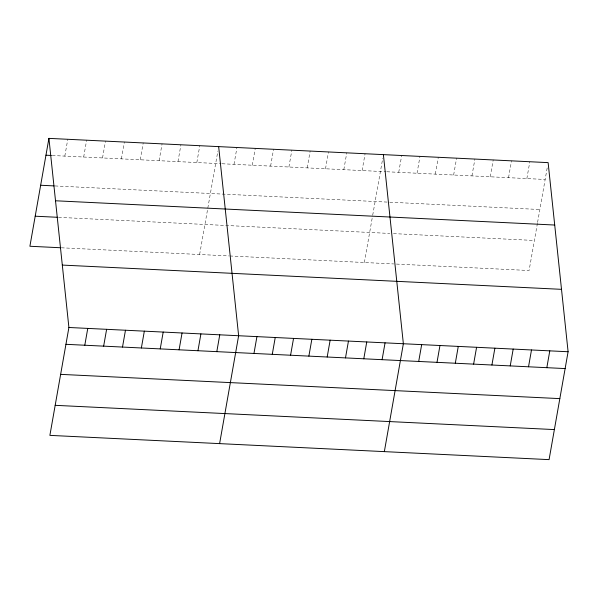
<?xml version="1.0" encoding="UTF-8"?>
<svg xmlns="http://www.w3.org/2000/svg" width="598" height="598" viewBox="0 0 598 598"><rect width="100%" height="100%" fill="white"/><g stroke="black" fill="none" stroke-linecap="round" stroke-linejoin="round"><path stroke-width="0.45" stroke-dasharray="2.99 2.24" d="M64.816 156.115L67.783 139.282M83.675 157.035L86.643 140.201M102.535 157.947L105.502 141.121M121.394 158.866L124.362 142.032M140.246 159.778L143.214 142.952M159.105 160.698L162.073 143.864M177.965 161.617L180.932 144.783M196.824 162.529L199.792 145.695M199.627 254.509L217.874 151.047M233.99 164.338L236.958 147.504M252.289 165.227L255.256 148.394M270.595 166.117L273.563 149.283M288.901 167.006L291.869 150.173M307.2 167.896L310.168 151.062M325.506 168.786L328.474 151.952M343.813 169.675L346.78 152.841M362.111 170.565L365.079 153.731M364.361 262.515L372.539 216.125M372.696 215.258L382.765 158.164M398.724 172.344L401.692 155.51M417.023 173.233L419.99 156.399M435.329 174.123L438.297 157.289M453.635 175.012L456.603 158.178M471.934 175.902L474.909 159.068M490.24 176.791L493.208 159.958M508.547 177.681L511.514 160.847M526.853 178.57L529.821 161.737M537.43 223.263L529.095 270.513L394.56 263.98M537.58 222.404L547.185 167.941M52.243 155.502L221.178 163.717M222.09 163.755L385.912 171.716M386.824 171.761L545.152 179.46M55.023 185.948L388.85 202.169M389.761 202.214L539.852 209.509M58.544 217.343L389.791 233.437M393.454 233.616L534.395 240.463M61.332 247.789L228.914 255.929M229.826 255.974L393.648 263.935"/><path stroke-width="0.9" d="M48.924 138.37L68.905 327.487L49.881 435.374L549.076 459.63L568.1 351.744L548.119 162.626L48.924 138.37L29.9 246.256L60.435 247.744M84.796 345.233L87.764 328.399M103.648 346.152L106.623 329.319M122.508 347.064L125.475 330.231M141.367 347.984L144.335 331.15M160.227 348.896L163.194 332.069M179.086 349.815L182.054 332.981M197.945 350.734L200.913 333.901M216.805 351.646L219.772 334.813M219.608 443.626L238.632 335.732L218.651 146.615M253.963 353.455L256.931 336.622M272.269 354.345L275.237 337.511M290.576 355.234L293.543 338.401M308.874 356.124L311.842 339.29M327.181 357.013L330.148 340.18M345.487 357.903L348.455 341.069M363.786 358.793L366.753 341.959M382.092 359.682L385.06 342.848M384.342 451.625L403.366 343.738L383.385 154.62M418.705 361.461L421.672 344.627M437.003 362.351L439.971 345.517M455.31 363.24L458.277 346.406M473.616 364.122L476.584 347.296M491.915 365.012L494.882 348.186M510.221 365.901L513.189 349.075M528.527 366.791L531.495 349.965M546.826 367.68L549.794 350.854M45.956 155.203L51.346 155.465M40.657 185.253L54.126 185.903M55.517 200.779L554.712 225.035M35.2 216.207L57.647 217.298M62.312 265.078L561.507 289.335M68.905 327.487L568.1 351.744M65.937 344.313L565.132 368.57M60.637 374.363L559.833 398.619M55.18 405.324L554.376 429.581"/></g></svg>
